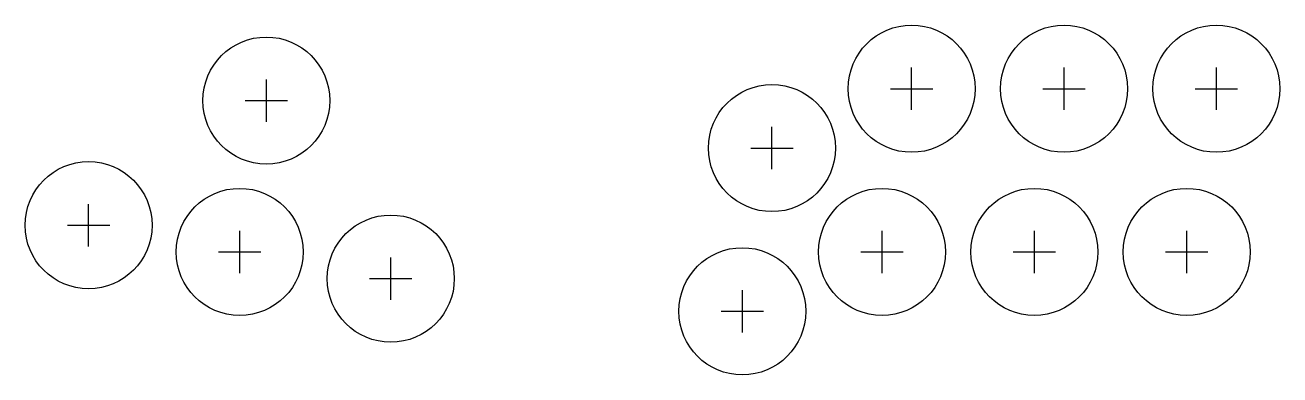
# Model space of a CAD drawing. Header units: millimetres. Extents: x -41 to 197, y -23 to 43.
import ezdxf

# ---------------------------------------------------------------- set-up
doc = ezdxf.new("R2010")
doc.units = ezdxf.units.MM
doc.layers.add('BUTTONS', color=1, linetype='Continuous')
doc.layers.add('REFERENCE', color=8, linetype='Continuous')

msp = doc.modelspace()

# ---------------------------------------------------------------- linework, layer by layer
at = {"layer": 'BUTTONS'}
for centre in [(127, 30.8), (155.8, 30.8), (184.6, 30.8), (5.0358, 28.5594), (100.6, 19.6), (-28.5594, 5.0358), (0, 0), (121.4, 0), (150.2, 0), (179, 0), (28.5594, -5.0358), (95, -11.2)]:
    msp.add_circle(centre, 12, dxfattribs=at)
at = {"layer": 'REFERENCE'}
for p, q in [((127, 26.8), (127, 34.8)), ((155.8, 26.8), (155.8, 34.8)), ((184.6, 26.8), (184.6, 34.8)), ((5.0358, 24.5594), (5.0358, 32.5594)), ((1.0358, 28.5594), (9.0358, 28.5594)), ((123, 30.8), (131, 30.8)), ((151.8, 30.8), (159.8, 30.8)), ((180.6, 30.8), (188.6, 30.8)), ((100.6, 15.6), (100.6, 23.6)), ((96.6, 19.6), (104.6, 19.6)), ((-28.5594, 1.0358), (-28.5594, 9.0358)), ((-32.5594, 5.0358), (-24.5594, 5.0358)), ((0, -4), (0, 4)), ((121.4, -4), (121.4, 4)), ((150.2, -4), (150.2, 4)), ((179, -4), (179, 4)), ((-4, 0), (4, 0)), ((117.4, 0), (125.4, 0)), ((146.2, 0), (154.2, 0)), ((175, 0), (183, 0)), ((28.5594, -9.0358), (28.5594, -1.0358)), ((24.5594, -5.0358), (32.5594, -5.0358)), ((95, -15.2), (95, -7.2)), ((91, -11.2), (99, -11.2))]:
    msp.add_line(p, q, dxfattribs=at)

doc.saveas('drawing.dxf')
